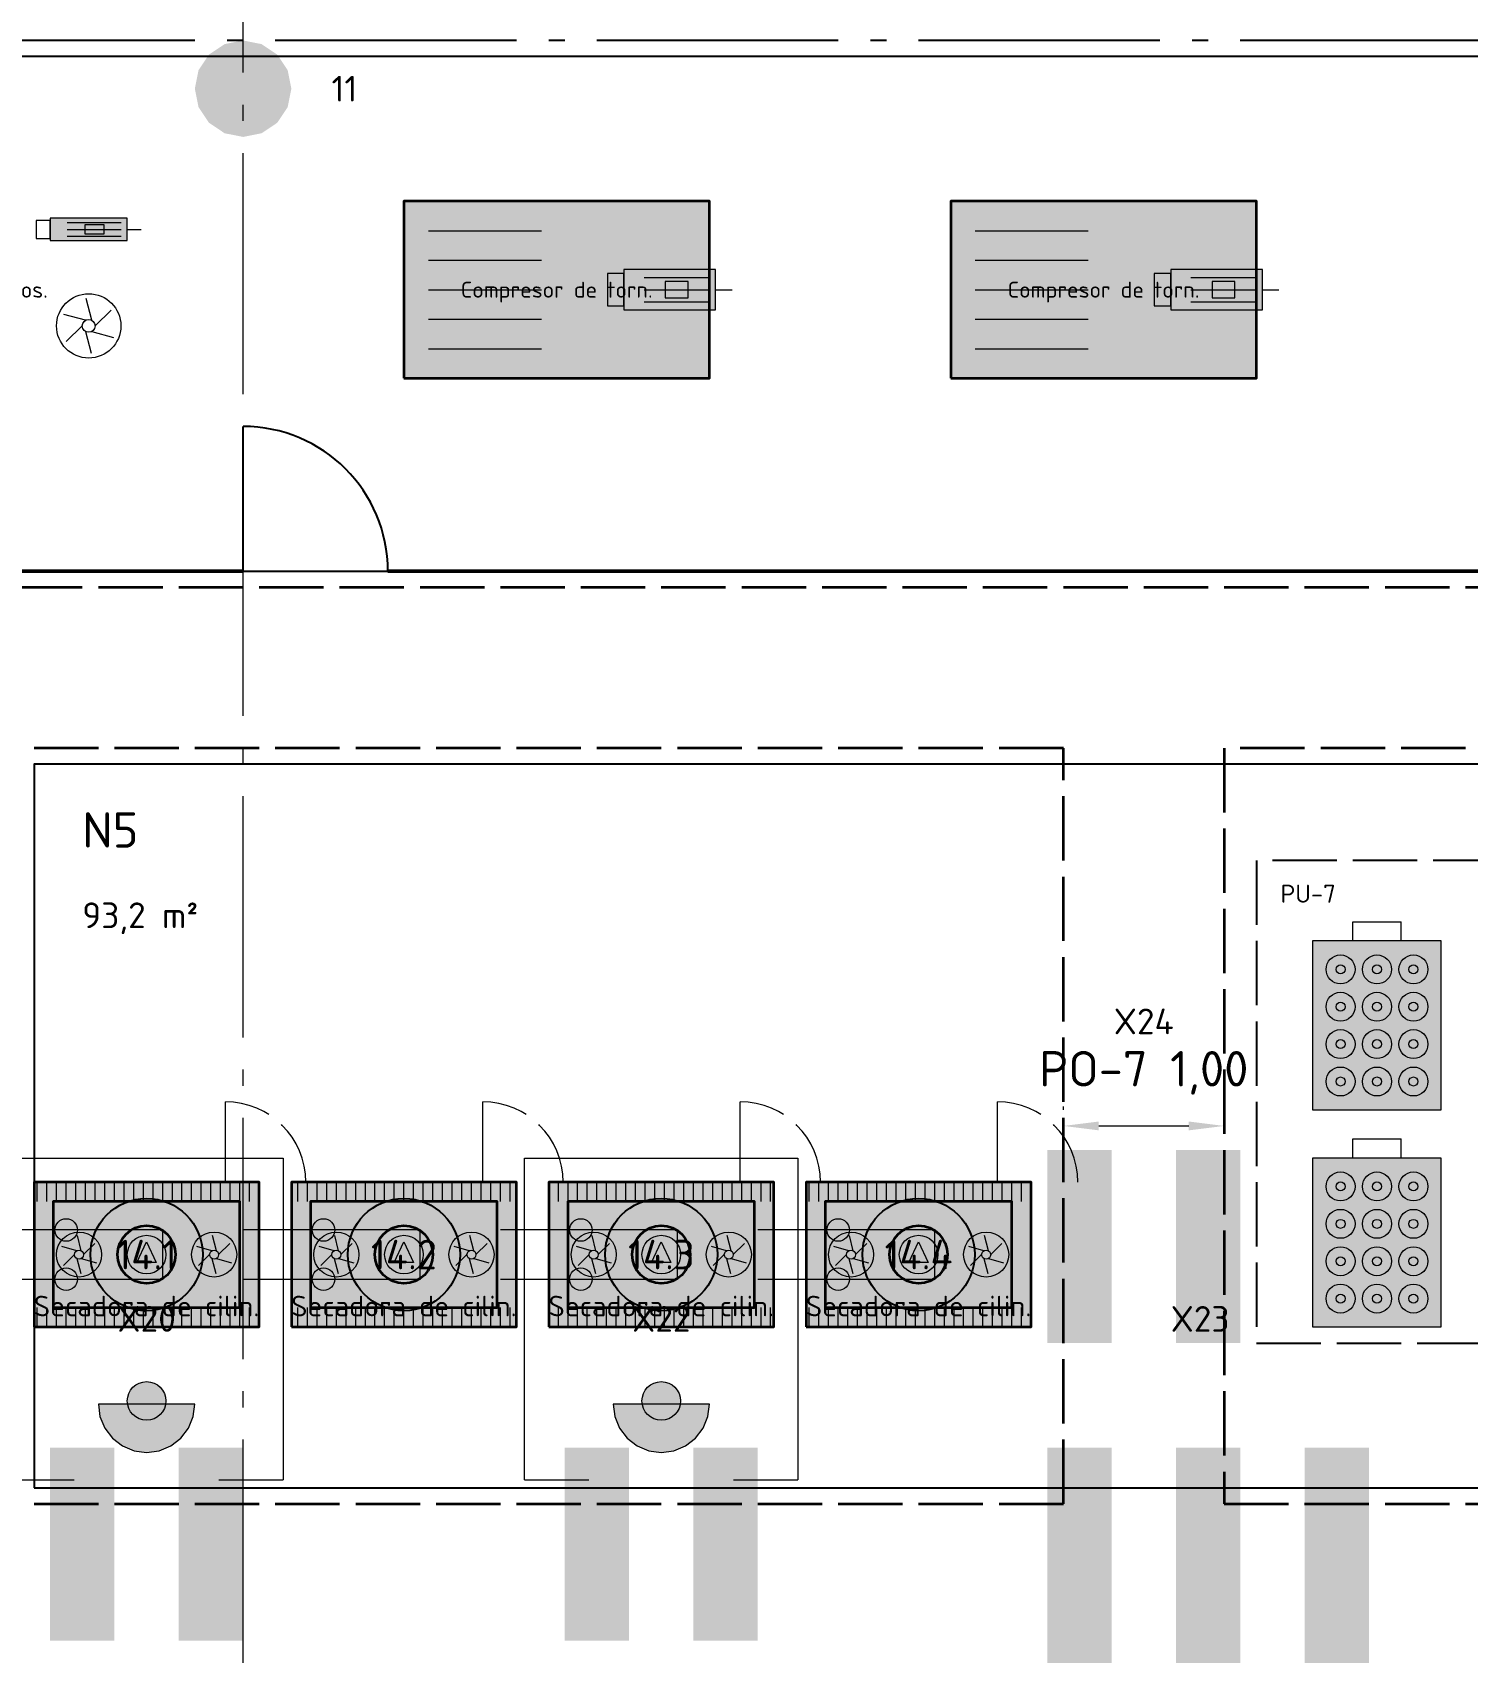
# Model space of a CAD drawing. Header units: millimetres. Extents: x 0 to 1682, y 0 to 1189.
# Drawn here: x 885.9 to 975.1, y 911.8 to 1012.5 of the extents above; entities that cross this region are included whole.
import ezdxf
from ezdxf.enums import TextEntityAlignment as Align

# ---------------------------------------------------------------- set-up
doc = ezdxf.new("R2010")
doc.units = ezdxf.units.MM
doc.linetypes.add('IRAM-E-TRAZOS', pattern=[5, 4, -1])
doc.linetypes.add('IRAM-F-TRAZO-PUNTO', pattern=[20, 15, -2, 1, -2])
for name, color, linetype, lineweight in [('A-ABERTURA', 7, 'CONTINUOUS', 25), ('A-COTA', 7, 'CONTINUOUS', 18), ('A-EJE', 1, 'IRAM-F-TRAZO-PUNTO', 18), ('A-EQUIPO-FINO', 8, 'CONTINUOUS', 13), ('A-EQUIPO-OCULTO', 8, 'IRAM-E-TRAZOS', 13), ('A-EQUIPO-RELLENO', 9, 'CONTINUOUS', 13), ('A-OPERARIO', 6, 'CONTINUOUS', 18), ('A-PASO', 7, 'CONTINUOUS', 25), ('A-SECTOR', 1, 'CONTINUOUS', 25), ('A-TABIQUE', 7, 'CONTINUOUS', 50), ('A-TEXTO', 7, 'CONTINUOUS', 18), ('S-INCENDIO', 1, 'CONTINUOUS', 25)]:
    doc.layers.add(name, color=color, linetype=linetype, lineweight=lineweight)
for name, color, linetype, lineweight, true_color in [('A-AREA-TRABAJO', 30, 'CONTINUOUS', 13, 0xeb963c), ('A-EQUIPO', 30, 'CONTINUOUS', 35, 0xe67800), ('A-PASILLO', 2, 'IRAM-E-TRAZOS', 35, 0xd7a500), ('A-PULMON', 6, 'IRAM-E-TRAZOS', 25, 0xdc00c8), ('A-SENDA', 2, 'CONTINUOUS', 25, 0xd7a500), ('A-ZONA-LOG', 5, 'IRAM-F-TRAZO-PUNTO', 25, 0x285ac8)]:
    doc.layers.add(name, color=color, linetype=linetype, lineweight=lineweight, true_color=true_color)
doc.styles.add('ISO3098', font='isocpeur.ttf')
doc.dimstyles.new('FLAMA-IRAM', dxfattribs={"dimtxt": 3.5, "dimasz": 3.5, "dimexe": 2, "dimexo": 1.5, "dimgap": 1, "dimtad": 1, "dimdec": 1, "dimtxsty": 'ISO3098', "dimblk": 'IRAM_FLECHA', "dimblk1": 'IRAM_FLECHA', "dimblk2": 'IRAM_FLECHA', "dimcen": 2.5, "dimclrd": 3, "dimclre": 3, "dimclrt": 3, "dimazin": 3, "dimtfac": 1, "dimtmove": 0, "dimatfit": 3, "dimlwd": 18, "dimlwe": 18})

# ---------------------------------------------------------------- blocks, each defined once
blk = doc.blocks.new('IRAM_FLECHA')
blk.add_solid([(0, 0), (-1, 0.125), (-1, -0.125)])

msp = doc.modelspace()

# ---------------------------------------------------------------- hatches: boundary and pattern name
at = {"layer": 'A-EQUIPO-FINO'}
h = msp.add_hatch(dxfattribs=at)
h.set_pattern_fill('ANSI31', scale=0.1889764, angle=45)
h.paths.add_polyline_path([(886, 939.8), (900, 939.8), (900, 941), (886, 941)])
h = msp.add_hatch(dxfattribs=at)
h.set_pattern_fill('ANSI31', scale=0.1889764, angle=45)
h.paths.add_polyline_path([(902, 939.8), (916, 939.8), (916, 941), (902, 941)])
h = msp.add_hatch(dxfattribs=at)
h.set_pattern_fill('ANSI31', scale=0.1889764, angle=45)
h.paths.add_polyline_path([(918, 939.8), (932, 939.8), (932, 941), (918, 941)])
h = msp.add_hatch(dxfattribs=at)
h.set_pattern_fill('ANSI31', scale=0.1889764, angle=45)
h.paths.add_polyline_path([(934, 939.8), (948, 939.8), (948, 941), (934, 941)])
h = msp.add_hatch(dxfattribs=at)
h.set_pattern_fill('ANSI31', scale=0.1889764, angle=45)
h.paths.add_polyline_path([(886, 932), (900, 932), (900, 933.2), (886, 933.2)])
h = msp.add_hatch(dxfattribs=at)
h.set_pattern_fill('ANSI31', scale=0.1889764, angle=45)
h.paths.add_polyline_path([(902, 932), (916, 932), (916, 933.2), (902, 933.2)])
h = msp.add_hatch(dxfattribs=at)
h.set_pattern_fill('ANSI31', scale=0.1889764, angle=45)
h.paths.add_polyline_path([(918, 932), (932, 932), (932, 933.2), (918, 933.2)])
h = msp.add_hatch(dxfattribs=at)
h.set_pattern_fill('ANSI31', scale=0.1889764, angle=45)
h.paths.add_polyline_path([(934, 932), (948, 932), (948, 933.2), (934, 933.2)])
at = {"layer": 'A-EQUIPO-RELLENO', "true_color": 0xd7e1d7}
h = msp.add_hatch(color=7, dxfattribs=at)
h.dxf.hatch_style = 1
h.paths.add_polyline_path([(909, 991), (928, 991), (928, 1002), (909, 1002)])
h = msp.add_hatch(color=7, dxfattribs=at)
h.dxf.hatch_style = 1
h.paths.add_polyline_path([(943, 991), (962, 991), (962, 1002), (943, 1002)])
at = {"layer": 'A-EQUIPO-RELLENO', "true_color": 0xcdd0d4}
h = msp.add_hatch(color=7, dxfattribs=at)
h.dxf.hatch_style = 1
h.paths.add_polyline_path([(887, 999.55), (891.8, 999.55), (891.8, 1000.95), (887, 1000.95)])
h = msp.add_hatch(color=7, dxfattribs=at)
h.dxf.hatch_style = 1
h.paths.add_polyline_path([(922.68, 995.25), (928.38, 995.25), (928.38, 997.75), (922.68, 997.75)])
h = msp.add_hatch(color=7, dxfattribs=at)
h.dxf.hatch_style = 1
h.paths.add_polyline_path([(956.68, 995.25), (962.38, 995.25), (962.38, 997.75), (956.68, 997.75)])
at = {"layer": 'A-EQUIPO-RELLENO', "true_color": 0xfaf0fa}
h = msp.add_hatch(color=7, dxfattribs=at)
h.dxf.hatch_style = 1
h.paths.add_polyline_path([(965.5, 945.5), (973.5, 945.5), (973.5, 956), (965.5, 956)])
h = msp.add_hatch(color=7, dxfattribs=at)
h.dxf.hatch_style = 1
h.paths.add_polyline_path([(965.5, 932), (973.5, 932), (973.5, 942.5), (965.5, 942.5)])
at = {"layer": 'A-EQUIPO-RELLENO', "true_color": 0xfad7c8}
h = msp.add_hatch(color=7, dxfattribs=at)
h.dxf.hatch_style = 1
h.paths.add_polyline_path([(886, 932), (900, 932), (900, 941), (886, 941)])
h = msp.add_hatch(color=7, dxfattribs=at)
h.dxf.hatch_style = 1
h.paths.add_polyline_path([(902, 932), (916, 932), (916, 941), (902, 941)])
h = msp.add_hatch(color=7, dxfattribs=at)
h.dxf.hatch_style = 1
h.paths.add_polyline_path([(918, 932), (932, 932), (932, 941), (918, 941)])
h = msp.add_hatch(color=7, dxfattribs=at)
h.dxf.hatch_style = 1
h.paths.add_polyline_path([(934, 932), (948, 932), (948, 941), (934, 941)])
at = {"layer": 'A-EQUIPO-RELLENO', "true_color": 0xfff5ee}
h = msp.add_hatch(color=7, dxfattribs=at)
h.dxf.hatch_style = 1
h.paths.add_polyline_path([(887.2, 933.2), (898.8, 933.2), (898.8, 939.8), (887.2, 939.8)])
at = {"layer": 'A-EQUIPO-RELLENO', "true_color": 0xffffff}
h = msp.add_hatch(color=7, dxfattribs=at)
h.dxf.hatch_style = 1
h.paths.add_polyline_path([(896.488, 936.5), (896.401, 937.276), (896.143, 938.013), (895.727, 938.675), (895.175, 939.227), (894.513, 939.643), (893.776, 939.901), (893, 939.988), (892.224, 939.901), (891.487, 939.643), (890.825, 939.227), (890.273, 938.675), (889.857, 938.013), (889.599, 937.276), (889.512, 936.5), (889.599, 935.724), (889.857, 934.987), (890.273, 934.325), (890.825, 933.773), (891.487, 933.357), (892.224, 933.099), (893, 933.012), (893.776, 933.099), (894.513, 933.357), (895.175, 933.773), (895.727, 934.325), (896.143, 934.987), (896.401, 935.724)])
at = {"layer": 'A-EQUIPO-RELLENO', "true_color": 0xfff5ee}
h = msp.add_hatch(color=7, dxfattribs=at)
h.dxf.hatch_style = 1
h.paths.add_polyline_path([(903.2, 933.2), (914.8, 933.2), (914.8, 939.8), (903.2, 939.8)])
at = {"layer": 'A-EQUIPO-RELLENO', "true_color": 0xffffff}
h = msp.add_hatch(color=7, dxfattribs=at)
h.dxf.hatch_style = 1
h.paths.add_polyline_path([(912.488, 936.5), (912.401, 937.276), (912.143, 938.013), (911.727, 938.675), (911.175, 939.227), (910.513, 939.643), (909.776, 939.901), (909, 939.988), (908.224, 939.901), (907.487, 939.643), (906.825, 939.227), (906.273, 938.675), (905.857, 938.013), (905.599, 937.276), (905.512, 936.5), (905.599, 935.724), (905.857, 934.987), (906.273, 934.325), (906.825, 933.773), (907.487, 933.357), (908.224, 933.099), (909, 933.012), (909.776, 933.099), (910.513, 933.357), (911.175, 933.773), (911.727, 934.325), (912.143, 934.987), (912.401, 935.724)])
at = {"layer": 'A-EQUIPO-RELLENO', "true_color": 0xfff5ee}
h = msp.add_hatch(color=7, dxfattribs=at)
h.dxf.hatch_style = 1
h.paths.add_polyline_path([(919.2, 933.2), (930.8, 933.2), (930.8, 939.8), (919.2, 939.8)])
at = {"layer": 'A-EQUIPO-RELLENO', "true_color": 0xffffff}
h = msp.add_hatch(color=7, dxfattribs=at)
h.dxf.hatch_style = 1
h.paths.add_polyline_path([(928.488, 936.5), (928.401, 937.276), (928.143, 938.013), (927.727, 938.675), (927.175, 939.227), (926.513, 939.643), (925.776, 939.901), (925, 939.988), (924.224, 939.901), (923.487, 939.643), (922.825, 939.227), (922.273, 938.675), (921.857, 938.013), (921.599, 937.276), (921.512, 936.5), (921.599, 935.724), (921.857, 934.987), (922.273, 934.325), (922.825, 933.773), (923.487, 933.357), (924.224, 933.099), (925, 933.012), (925.776, 933.099), (926.513, 933.357), (927.175, 933.773), (927.727, 934.325), (928.143, 934.987), (928.401, 935.724)])
at = {"layer": 'A-EQUIPO-RELLENO', "true_color": 0xfff5ee}
h = msp.add_hatch(color=7, dxfattribs=at)
h.dxf.hatch_style = 1
h.paths.add_polyline_path([(935.2, 933.2), (946.8, 933.2), (946.8, 939.8), (935.2, 939.8)])
at = {"layer": 'A-EQUIPO-RELLENO', "true_color": 0xffffff}
h = msp.add_hatch(color=7, dxfattribs=at)
h.dxf.hatch_style = 1
h.paths.add_polyline_path([(944.488, 936.5), (944.401, 937.276), (944.143, 938.013), (943.727, 938.675), (943.175, 939.227), (942.513, 939.643), (941.776, 939.901), (941, 939.988), (940.224, 939.901), (939.487, 939.643), (938.825, 939.227), (938.273, 938.675), (937.857, 938.013), (937.599, 937.276), (937.512, 936.5), (937.599, 935.724), (937.857, 934.987), (938.273, 934.325), (938.825, 933.773), (939.487, 933.357), (940.224, 933.099), (941, 933.012), (941.776, 933.099), (942.513, 933.357), (943.175, 933.773), (943.727, 934.325), (944.143, 934.987), (944.401, 935.724)])
h = msp.add_hatch(color=7, dxfattribs=at)
h.dxf.hatch_style = 1
h.paths.add_polyline_path([(894.2, 927.4), (894.159, 927.711), (894.039, 928), (893.849, 928.249), (893.6, 928.439), (893.311, 928.559), (893, 928.6), (892.689, 928.559), (892.4, 928.439), (892.151, 928.249), (891.961, 928), (891.841, 927.711), (891.8, 927.4), (891.841, 927.089), (891.961, 926.8), (892.151, 926.551), (892.4, 926.361), (892.689, 926.241), (893, 926.2), (893.311, 926.241), (893.6, 926.361), (893.849, 926.551), (894.039, 926.8), (894.159, 927.089)])
h = msp.add_hatch(color=7, dxfattribs=at)
h.dxf.hatch_style = 1
h.paths.add_polyline_path([(926.2, 927.4), (926.159, 927.711), (926.039, 928), (925.849, 928.249), (925.6, 928.439), (925.311, 928.559), (925, 928.6), (924.689, 928.559), (924.4, 928.439), (924.151, 928.249), (923.961, 928), (923.841, 927.711), (923.8, 927.4), (923.841, 927.089), (923.961, 926.8), (924.151, 926.551), (924.4, 926.361), (924.689, 926.241), (925, 926.2), (925.311, 926.241), (925.6, 926.361), (925.849, 926.551), (926.039, 926.8), (926.159, 927.089)])
at = {"layer": 'A-EQUIPO-RELLENO', "true_color": 0xfae1f5}
h = msp.add_hatch(color=7, dxfattribs=at)
h.dxf.hatch_style = 1
h.paths.add_polyline_path([(890, 927.2), (890.102, 926.424), (890.402, 925.7), (890.879, 925.079), (891.5, 924.602), (892.224, 924.302), (893, 924.2), (893.776, 924.302), (894.5, 924.602), (895.121, 925.079), (895.598, 925.7), (895.898, 926.424), (896, 927.2), (890, 927.2)])
h = msp.add_hatch(color=7, dxfattribs=at)
h.dxf.hatch_style = 1
h.paths.add_polyline_path([(922, 927.2), (922.102, 926.424), (922.402, 925.7), (922.879, 925.079), (923.5, 924.602), (924.224, 924.302), (925, 924.2), (925.776, 924.302), (926.5, 924.602), (927.121, 925.079), (927.598, 925.7), (927.898, 926.424), (928, 927.2), (922, 927.2)])
at = {"layer": 'A-SENDA', "true_color": 0xd7a500}
h = msp.add_hatch(color=7, dxfattribs=at)
h.dxf.hatch_style = 1
h.paths.add_polyline_path([(949, 931), (953, 931), (953, 943), (949, 943)])
h = msp.add_hatch(color=7, dxfattribs=at)
h.dxf.hatch_style = 1
h.paths.add_polyline_path([(957, 931), (961, 931), (961, 943), (957, 943)])
h = msp.add_hatch(color=7, dxfattribs=at)
h.dxf.hatch_style = 1
h.paths.add_polyline_path([(887, 912.5), (891, 912.5), (891, 924.5), (887, 924.5)])
h = msp.add_hatch(color=7, dxfattribs=at)
h.dxf.hatch_style = 1
h.paths.add_polyline_path([(895, 912.5), (899, 912.5), (899, 924.5), (895, 924.5)])
h = msp.add_hatch(color=7, dxfattribs=at)
h.dxf.hatch_style = 1
h.paths.add_polyline_path([(919, 912.5), (923, 912.5), (923, 924.5), (919, 924.5)])
h = msp.add_hatch(color=7, dxfattribs=at)
h.dxf.hatch_style = 1
h.paths.add_polyline_path([(927, 912.5), (931, 912.5), (931, 924.5), (927, 924.5)])
h = msp.add_hatch(color=7, dxfattribs=at)
h.dxf.hatch_style = 1
h.paths.add_polyline_path([(949, 910), (953, 910), (953, 924.5), (949, 924.5)])
h = msp.add_hatch(color=7, dxfattribs=at)
h.dxf.hatch_style = 1
h.paths.add_polyline_path([(957, 910), (961, 910), (961, 924.5), (957, 924.5)])
h = msp.add_hatch(color=7, dxfattribs=at)
h.dxf.hatch_style = 1
h.paths.add_polyline_path([(965, 910), (969, 910), (969, 924.5), (965, 924.5)])
at = {"layer": 'S-INCENDIO', "true_color": 0xd20000}
h = msp.add_hatch(color=7, dxfattribs=at)
h.dxf.hatch_style = 1
h.paths.add_polyline_path([(902, 1009), (901.772, 1010.148), (901.121, 1011.121), (900.148, 1011.772), (899, 1012), (897.852, 1011.772), (896.879, 1011.121), (896.228, 1010.148), (896, 1009), (896.228, 1007.852), (896.879, 1006.879), (897.852, 1006.228), (899, 1006), (900.148, 1006.228), (901.121, 1006.879), (901.772, 1007.852)])

# ---------------------------------------------------------------- linework, layer by layer
at = {"layer": 'A-ABERTURA'}
msp.add_line((899, 979), (899, 988), dxfattribs=at)
msp.add_arc((899, 979), 9, 0, 90, dxfattribs=at)
at = {"layer": 'A-AREA-TRABAJO'}
for p, q in [((884.5, 922.5), (888.5, 922.5)), ((897.5, 922.5), (901.5, 922.5)), ((916.5, 922.5), (920.5, 922.5)), ((929.5, 922.5), (933.5, 922.5))]:
    msp.add_line(p, q, dxfattribs=at)
for points in [[(884.5, 922.5), (884.5, 942.5), (901.5, 942.5), (901.5, 922.5)], [(916.5, 922.5), (916.5, 942.5), (933.5, 942.5), (933.5, 922.5)]]:
    msp.add_lwpolyline(points, dxfattribs=at)
at = {"layer": 'A-EJE'}
for p, q in [((899, 530), (899, 1060)), ((894, 938.03), (883, 938.03)), ((894, 934.97), (894, 938.03)), ((910, 938.03), (899, 938.03)), ((910, 934.97), (910, 938.03)), ((926, 938.03), (915, 938.03)), ((926, 934.97), (926, 938.03)), ((942, 938.03), (931, 938.03)), ((942, 934.97), (942, 938.03)), ((883, 934.97), (894, 934.97)), ((899, 934.97), (910, 934.97)), ((915, 934.97), (926, 934.97)), ((931, 934.97), (942, 934.97))]:
    msp.add_line(p, q, dxfattribs=at)
at = {"layer": 'A-EQUIPO'}
for points in [[(909, 991), (928, 991), (928, 1002), (909, 1002)], [(943, 991), (962, 991), (962, 1002), (943, 1002)], [(886, 932), (900, 932), (900, 941), (886, 941)], [(902, 932), (916, 932), (916, 941), (902, 941)], [(918, 932), (932, 932), (932, 941), (918, 941)], [(934, 932), (948, 932), (948, 941), (934, 941)], [(887.2, 933.2), (898.8, 933.2), (898.8, 939.8), (887.2, 939.8)], [(903.2, 933.2), (914.8, 933.2), (914.8, 939.8), (903.2, 939.8)], [(919.2, 933.2), (930.8, 933.2), (930.8, 939.8), (919.2, 939.8)], [(935.2, 933.2), (946.8, 933.2), (946.8, 939.8), (935.2, 939.8)]]:
    msp.add_lwpolyline(points, close=True, dxfattribs=at)
for centre in [(893, 936.5), (909, 936.5), (925, 936.5), (941, 936.5)]:
    msp.add_circle(centre, 1.8, dxfattribs=at)
at = {"layer": 'A-EQUIPO-FINO'}
for p, q in [((888.056, 1000.67), (891.416, 1000.67)), ((888.056, 1000.25), (891.416, 1000.25)), ((888.056, 999.83), (891.416, 999.83)), ((891.8, 1000.25), (892.664, 1000.25)), ((910.52, 1000.167), (917.55, 1000.167)), ((944.52, 1000.167), (951.55, 1000.167)), ((910.52, 998.333), (917.55, 998.333)), ((944.52, 998.333), (951.55, 998.333)), ((910.52, 996.5), (917.55, 996.5)), ((923.934, 997.25), (927.924, 997.25)), ((923.934, 996.5), (927.924, 996.5)), ((928.38, 996.5), (929.406, 996.5)), ((944.52, 996.5), (951.55, 996.5)), ((957.934, 997.25), (961.924, 997.25)), ((957.934, 996.5), (961.924, 996.5)), ((962.38, 996.5), (963.406, 996.5)), ((923.934, 995.75), (927.924, 995.75)), ((957.934, 995.75), (961.924, 995.75)), ((910.52, 994.667), (917.55, 994.667)), ((944.52, 994.667), (951.55, 994.667)), ((910.52, 992.833), (917.55, 992.833)), ((944.52, 992.833), (951.55, 992.833)), ((897.9, 941), (897.9, 946)), ((913.9, 941), (913.9, 946)), ((929.9, 941), (929.9, 946)), ((945.9, 941), (945.9, 946))]:
    msp.add_line(p, q, dxfattribs=at)
for points in [[(886.136, 999.69), (887, 999.69), (887, 1000.81), (886.136, 1000.81)], [(887, 999.55), (891.8, 999.55), (891.8, 1000.95), (887, 1000.95)], [(889.16, 999.97), (890.36, 999.97), (890.36, 1000.53), (889.16, 1000.53)], [(921.654, 995.5), (922.68, 995.5), (922.68, 997.5), (921.654, 997.5)], [(922.68, 995.25), (928.38, 995.25), (928.38, 997.75), (922.68, 997.75)], [(955.654, 995.5), (956.68, 995.5), (956.68, 997.5), (955.654, 997.5)], [(956.68, 995.25), (962.38, 995.25), (962.38, 997.75), (956.68, 997.75)], [(925.245, 996), (926.67, 996), (926.67, 997), (925.245, 997)], [(959.245, 996), (960.67, 996), (960.67, 997), (959.245, 997)], [(892.4, 936), (893, 937.3), (893.6, 936)], [(908.4, 936), (909, 937.3), (909.6, 936)], [(924.4, 936), (925, 937.3), (925.6, 936)], [(940.4, 936), (941, 937.3), (941.6, 936)]]:
    msp.add_lwpolyline(points, close=True, dxfattribs=at)
for points in [[(889.6, 994.596), (889.252, 995.944)], [(889.2, 994.596), (887.859, 994.968)], [(889.8, 994.25), (890.793, 995.225)], [(889, 994.25), (888.007, 993.275)], [(889.2, 993.904), (889.548, 992.556)], [(889.6, 993.904), (890.941, 993.532)], [(888.66, 936.742), (887.721, 937.003)], [(888.94, 936.742), (888.696, 937.685)], [(889.08, 936.5), (889.775, 937.183)], [(897.06, 936.742), (896.121, 937.003)], [(897.34, 936.742), (897.096, 937.685)], [(897.48, 936.5), (898.175, 937.183)], [(904.66, 936.742), (903.721, 937.003)], [(904.94, 936.742), (904.696, 937.685)], [(905.08, 936.5), (905.775, 937.183)], [(913.06, 936.742), (912.121, 937.003)], [(913.34, 936.742), (913.096, 937.685)], [(913.48, 936.5), (914.175, 937.183)], [(920.66, 936.742), (919.721, 937.003)], [(920.94, 936.742), (920.696, 937.685)], [(921.08, 936.5), (921.775, 937.183)], [(929.06, 936.742), (928.121, 937.003)], [(929.34, 936.742), (929.096, 937.685)], [(929.48, 936.5), (930.175, 937.183)], [(936.66, 936.742), (935.721, 937.003)], [(936.94, 936.742), (936.696, 937.685)], [(937.08, 936.5), (937.775, 937.183)], [(945.06, 936.742), (944.121, 937.003)], [(945.34, 936.742), (945.096, 937.685)], [(945.48, 936.5), (946.175, 937.183)], [(888.52, 936.5), (887.825, 935.817)], [(888.66, 936.258), (888.904, 935.315)], [(888.94, 936.258), (889.879, 935.997)], [(896.92, 936.5), (896.225, 935.817)], [(897.06, 936.258), (897.304, 935.315)], [(897.34, 936.258), (898.279, 935.997)], [(904.52, 936.5), (903.825, 935.817)], [(904.66, 936.258), (904.904, 935.315)], [(904.94, 936.258), (905.879, 935.997)], [(912.92, 936.5), (912.225, 935.817)], [(913.06, 936.258), (913.304, 935.315)], [(913.34, 936.258), (914.279, 935.997)], [(920.52, 936.5), (919.825, 935.817)], [(920.66, 936.258), (920.904, 935.315)], [(920.94, 936.258), (921.879, 935.997)], [(928.92, 936.5), (928.225, 935.817)], [(929.06, 936.258), (929.304, 935.315)], [(929.34, 936.258), (930.279, 935.997)], [(936.52, 936.5), (935.825, 935.817)], [(936.66, 936.258), (936.904, 935.315)], [(936.94, 936.258), (937.879, 935.997)], [(944.92, 936.5), (944.225, 935.817)], [(945.06, 936.258), (945.304, 935.315)], [(945.34, 936.258), (946.279, 935.997)]]:
    msp.add_lwpolyline(points, dxfattribs=at)
for centre, radius in [((889.4, 994.25), 2), ((889.4, 994.25), 0.4), ((967.233, 954.237), 0.9), ((969.5, 954.237), 0.9), ((971.767, 954.237), 0.9), ((967.233, 954.237), 0.28), ((969.5, 954.237), 0.28), ((971.767, 954.237), 0.28), ((967.233, 951.912), 0.9), ((967.233, 951.912), 0.28), ((969.5, 951.912), 0.9), ((969.5, 951.912), 0.28), ((971.767, 951.912), 0.9), ((971.767, 951.912), 0.28), ((967.233, 949.587), 0.9), ((969.5, 949.587), 0.9), ((971.767, 949.587), 0.9), ((967.233, 949.587), 0.28), ((969.5, 949.587), 0.28), ((971.767, 949.587), 0.28), ((967.233, 947.263), 0.9), ((969.5, 947.263), 0.9), ((971.767, 947.263), 0.9), ((967.233, 947.263), 0.28), ((969.5, 947.263), 0.28), ((971.767, 947.263), 0.28), ((967.233, 940.737), 0.9), ((967.233, 940.737), 0.28), ((969.5, 940.737), 0.9), ((969.5, 940.737), 0.28), ((971.767, 940.737), 0.9), ((971.767, 940.737), 0.28), ((967.233, 938.412), 0.9), ((969.5, 938.412), 0.9), ((971.767, 938.412), 0.9), ((888, 938.03), 0.7), ((904, 938.03), 0.7), ((920, 938.03), 0.7), ((936, 938.03), 0.7), ((967.233, 938.412), 0.28), ((969.5, 938.412), 0.28), ((971.767, 938.412), 0.28), ((888.8, 936.5), 1.4), ((893, 936.5), 1.2), ((897.2, 936.5), 1.4), ((904.8, 936.5), 1.4), ((909, 936.5), 1.2), ((913.2, 936.5), 1.4), ((920.8, 936.5), 1.4), ((925, 936.5), 1.2), ((929.2, 936.5), 1.4), ((936.8, 936.5), 1.4), ((941, 936.5), 1.2), ((945.2, 936.5), 1.4), ((967.233, 936.087), 0.9), ((969.5, 936.087), 0.9), ((971.767, 936.087), 0.9), ((888.8, 936.5), 0.28), ((897.2, 936.5), 0.28), ((904.8, 936.5), 0.28), ((913.2, 936.5), 0.28), ((920.8, 936.5), 0.28), ((929.2, 936.5), 0.28), ((936.8, 936.5), 0.28), ((945.2, 936.5), 0.28), ((967.233, 936.087), 0.28), ((969.5, 936.087), 0.28), ((971.767, 936.087), 0.28), ((888, 934.97), 0.7), ((904, 934.97), 0.7), ((920, 934.97), 0.7), ((936, 934.97), 0.7), ((967.233, 933.763), 0.9), ((967.233, 933.763), 0.28), ((969.5, 933.763), 0.9), ((969.5, 933.763), 0.28), ((971.767, 933.763), 0.9), ((971.767, 933.763), 0.28)]:
    msp.add_circle(centre, radius, dxfattribs=at)
at = {"layer": 'A-EQUIPO-OCULTO'}
for centre in [(897.9, 941), (913.9, 941), (929.9, 941), (945.9, 941)]:
    msp.add_arc(centre, 5, 0, 90, dxfattribs=at)
at = {"layer": 'A-OPERARIO'}
for p, q in [((968, 956), (968, 957.2)), ((968, 957.2), (971, 957.2)), ((971, 956), (971, 957.2)), ((968, 942.5), (968, 943.7)), ((968, 943.7), (971, 943.7)), ((971, 942.5), (971, 943.7))]:
    msp.add_line(p, q, dxfattribs=at)
for points in [[(965.5, 945.5), (973.5, 945.5), (973.5, 956), (965.5, 956)], [(965.5, 932), (973.5, 932), (973.5, 942.5), (965.5, 942.5)], [(890, 927.2), (890.102, 926.424), (890.402, 925.7), (890.879, 925.079), (891.5, 924.602), (892.224, 924.302), (893, 924.2), (893.776, 924.302), (894.5, 924.602), (895.121, 925.079), (895.598, 925.7), (895.898, 926.424), (896, 927.2)], [(922, 927.2), (922.102, 926.424), (922.402, 925.7), (922.879, 925.079), (923.5, 924.602), (924.224, 924.302), (925, 924.2), (925.776, 924.302), (926.5, 924.602), (927.121, 925.079), (927.598, 925.7), (927.898, 926.424), (928, 927.2)]]:
    msp.add_lwpolyline(points, close=True, dxfattribs=at)
for centre in [(893, 927.4), (925, 927.4)]:
    msp.add_circle(centre, 1.2, dxfattribs=at)
at = {"layer": 'A-PASILLO'}
for p, q in [((585, 978), (1215, 978)), ((950, 968), (585, 968)), ((950, 921), (950, 968)), ((1215, 968), (960, 968)), ((960, 968), (960, 921)), ((721, 921), (950, 921)), ((960, 921), (1215, 921))]:
    msp.add_line(p, q, dxfattribs=at)
at = {"layer": 'A-PASO'}
for centre in [(893, 936.5), (909, 936.5), (925, 936.5), (941, 936.5)]:
    msp.add_circle(centre, 3.488, dxfattribs=at)
at = {"layer": 'A-PULMON'}
msp.add_lwpolyline([(962, 931), (977, 931), (977, 961), (962, 961)], close=True, dxfattribs=at)
at = {"layer": 'A-SECTOR'}
for points in [[(819, 979), (1053, 979), (1053, 1011), (819, 1011)], [(886, 922), (1093, 922), (1093, 967), (886, 967)]]:
    msp.add_lwpolyline(points, close=True, dxfattribs=at)
at = {"layer": 'A-TABIQUE'}
for p, q in [((879, 979), (899, 979)), ((908, 979), (1053, 979))]:
    msp.add_line(p, q, dxfattribs=at)
at = {"layer": 'A-ZONA-LOG'}
msp.add_lwpolyline([(586, 820), (1216, 820), (1216, 1012), (586, 1012)], close=True, dxfattribs=at)

# ---------------------------------------------------------------- texts
at = {"layer": 'A-PASO', "style": 'ISO3098'}
for s, p in [('14.1', (893, 936.5)), ('14.2', (909, 936.5)), ('14.3', (925, 936.5)), ('14.4', (941, 936.5))]:
    msp.add_text(s, height=1.84, dxfattribs=at).set_placement(p, align=Align.MIDDLE_CENTER)
at = {"layer": 'A-PULMON', "style": 'ISO3098'}
msp.add_text('PU-7', height=1.12, dxfattribs=at).set_placement((963.5, 959.5), align=Align.TOP_LEFT)
at = {"layer": 'A-TEXTO', "style": 'ISO3098'}
for s, height, p in [('Colector de humos.', 0.992, (881, 996.5)), ('Compresor de torn.', 0.992, (918.5, 996.5)), ('Compresor de torn.', 0.992, (952.5, 996.5)), ('X24', 1.6, (955, 951)), ('X20', 1.6, (893, 932.5)), ('X22', 1.6, (925, 932.5)), ('X23', 1.6, (958.5, 932.5))]:
    msp.add_text(s, height=height, dxfattribs=at).set_placement(p, align=Align.MIDDLE_CENTER)
for s, height, p in [('N5', 2.2, (889, 964)), ('93,2 m²', 1.6, (889, 958.4))]:
    msp.add_text(s, height=height, dxfattribs=at).set_placement(p, align=Align.TOP_LEFT)
for p in [(893, 933.94), (909, 933.94), (925, 933.94), (941, 933.94)]:
    msp.add_text('Secadora de cilin.', height=1.28, dxfattribs=at).set_placement(p, align=Align.TOP_CENTER)
at = {"layer": 'S-INCENDIO', "style": 'ISO3098'}
msp.add_text('11', height=1.6, dxfattribs=at).set_placement((904.5, 1009), align=Align.MIDDLE_LEFT)

# ---------------------------------------------------------------- dimensions: what is measured, and where the dimension line sits
at = {"layer": 'A-COTA'}
msp.add_linear_dim(base=(950, 944.5), p1=(950, 944.5), p2=(960, 944.5), text='PO-7 <>', dimstyle='FLAMA-IRAM', override={"dimtxt": 2.2, "dimasz": 2.2, "dimexe": 1.2, "dimexo": 1, "dimdec": 2, "dimlfac": 0.1, "dimzin": 0}, dxfattribs=at).render()

doc.saveas('drawing.dxf')
